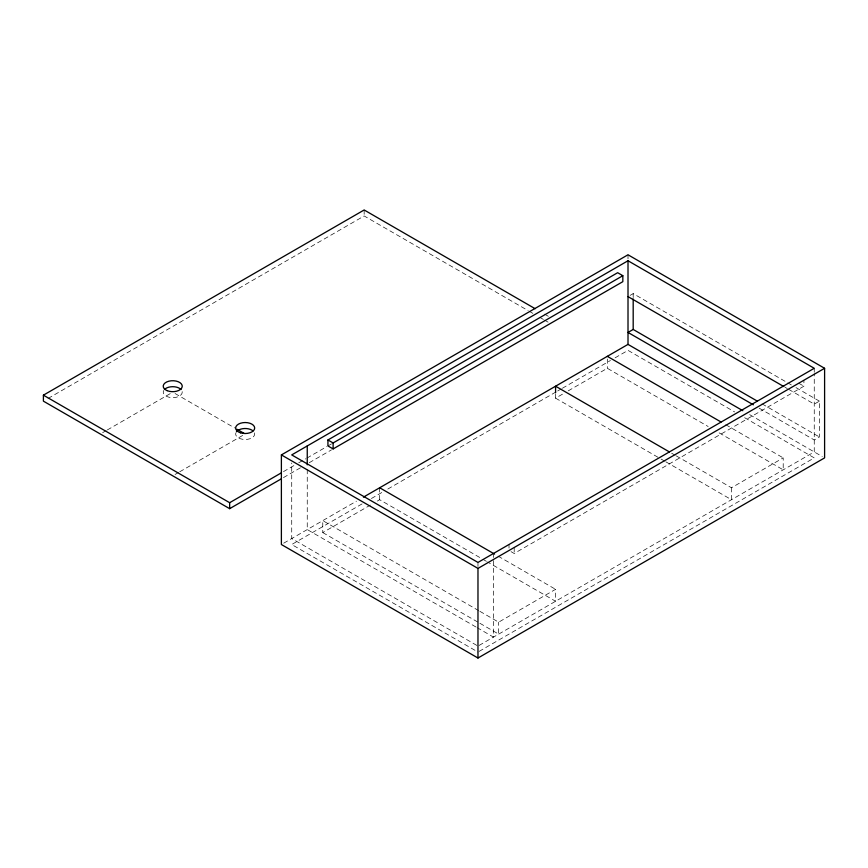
<?xml version="1.0" encoding="UTF-8"?>
<svg xmlns="http://www.w3.org/2000/svg" width="868" height="868" viewBox="0 0 868 868"><rect width="100%" height="100%" fill="white"/><g stroke="black" fill="none" stroke-linecap="round" stroke-linejoin="round"><path stroke-width="0.65" stroke-dasharray="4.34 3.25" d="M48.087 398.445L364.159 215.958L528.145 310.635M102.641 432.655L106.146 430.626M107.317 429.953L170.399 393.529M175.076 474.471L178.58 472.442M179.752 471.769L242.834 435.345M283.5 471.606L294.035 465.53M298.711 462.818L305.742 458.771M306.914 458.087L326.813 446.597M327.985 445.924L331.489 443.895M283.5 477.584L301.055 467.44M309.247 462.709L331.489 449.874M630.081 295.402L633.184 293.612L786.625 382.213M283.727 543.162L356.455 501.172M362.032 503.928L291.724 544.518L477.975 652.042M371.406 498.514L383.124 491.755M387.812 489.042L556.529 391.631M557.701 390.958L561.216 388.929M562.388 388.246L610.432 360.513M615.119 357.811L628.009 350.368L734.599 411.909M478.735 610.66L322.766 520.616L322.766 532.572L370.386 505.078M377.352 501.053L379.674 499.708L481.697 558.612M555.574 394.17L555.574 398.162L563.625 393.508M568.225 390.86L607.318 368.292L708.158 426.514M511.089 551.679L514.192 553.48L803.909 386.206L803.909 380.238M759.196 408.188L814.249 439.978L819.425 436.984L819.425 401.146L814.249 404.13L788.48 389.255M479.906 611.343L498.666 622.172L555.574 589.318L555.574 601.264L487.566 561.997M676.356 455.939L731.474 487.762L783.207 457.892L783.207 469.838L718.715 432.611M479.082 645.434L814.249 451.924L814.249 373.598M479.147 651.369L814.249 457.892L742.802 416.64M798.734 383.222L803.909 386.206M787.797 382.886L791.312 384.915M795.999 387.616L819.425 401.146M784.965 387.226L787.309 388.571M762.028 403.848L819.425 436.984M749.702 414.654L822.256 456.546M544.551 314.129L549.238 316.831M529.317 311.308L532.833 313.337M539.863 317.395L543.379 319.424M544.551 320.108L548.066 322.136M725.756 424.723L783.207 457.892M671.669 453.237L675.185 455.266M555.574 398.162L659.94 458.412M661.112 459.085L664.638 461.125M665.81 461.798L731.474 499.708L731.474 487.762M498.113 556.149L555.574 589.318M482.868 559.296L486.395 561.325M175.076 393.529L234.653 427.935M322.766 532.572L478.735 622.616M479.906 623.289L498.666 634.117L498.666 622.172M475.924 626.967L307.25 529.578L307.25 468.883M477.096 627.64L493.491 637.112L493.491 558.873M476.803 645.391L291.724 538.54L291.724 463.002M814.249 368.292L814.249 372.274M633.184 293.612L633.184 297.594M628.009 254.78L628.009 258.794M607.318 358.994L607.318 368.292M514.192 547.502L514.192 553.48M509.017 544.518L509.017 548.099M493.491 553.469L493.491 557.516M477.975 562.431L477.975 566.479M379.674 487.762L379.674 499.708M364.159 209.98L364.159 215.958M254.476 432.872A9.515 5.49 0 0 1 245.167 439.49A9.515 5.49 0 0 1 235.857 432.872M182.193 391.62A9.515 5.49 0 0 1 171.766 397.642A9.515 5.49 0 0 1 163.672 390.513"/><path stroke-width="1.3" d="M281.156 478.93L229.651 508.67L43.4 401.146L43.4 395.168L364.159 209.98L535.176 308.715M281.384 454.908L628.009 254.78L824.6 368.292L824.6 457.892L477.975 658.02L281.384 544.518L281.384 454.908L477.975 568.41L824.6 368.292M628.009 260.758L291.724 454.908L477.975 562.431L814.249 368.292L628.009 260.758L628.009 344.39L742.802 410.673M327.941 439.967L617.658 272.704L622.833 275.698L622.833 281.666L333.117 448.93L327.941 445.946L327.941 439.967L333.117 442.962L622.833 275.698M43.4 395.168L229.651 502.702L281.156 472.962M757.341 401.146L633.184 329.46L628.009 332.444L753.337 404.803M363.421 497.147L628.009 344.39M628.009 296.606L783.793 386.542M607.318 356.336L721.058 422.011M669.326 451.881L555.574 386.206L555.574 392.846M379.674 487.762L494.597 554.11M236.986 429.28L243.995 433.327M633.184 298.928L633.184 329.46M477.975 568.41L477.975 658.02M333.117 442.962L333.117 448.93M307.25 445.946L307.25 464.836M229.651 502.702L229.651 508.67M236.443 431.819A9.515 5.49 0 0 1 244.244 428.532A9.515 5.49 0 0 1 253 430.886M164.421 389.515A9.515 5.49 0 0 1 172.743 386.694A9.515 5.49 0 0 1 181.054 389.515M240.414 432.785A9.515 5.49 0 0 0 254.682 428.022A9.515 5.49 0 0 0 240.414 423.269A9.515 5.49 0 0 0 240.414 432.785M167.155 390.654A9.515 5.49 0 0 0 182.193 386.781A9.515 5.49 0 0 0 168.859 381.193A9.515 5.49 0 0 0 167.155 390.654"/></g></svg>
